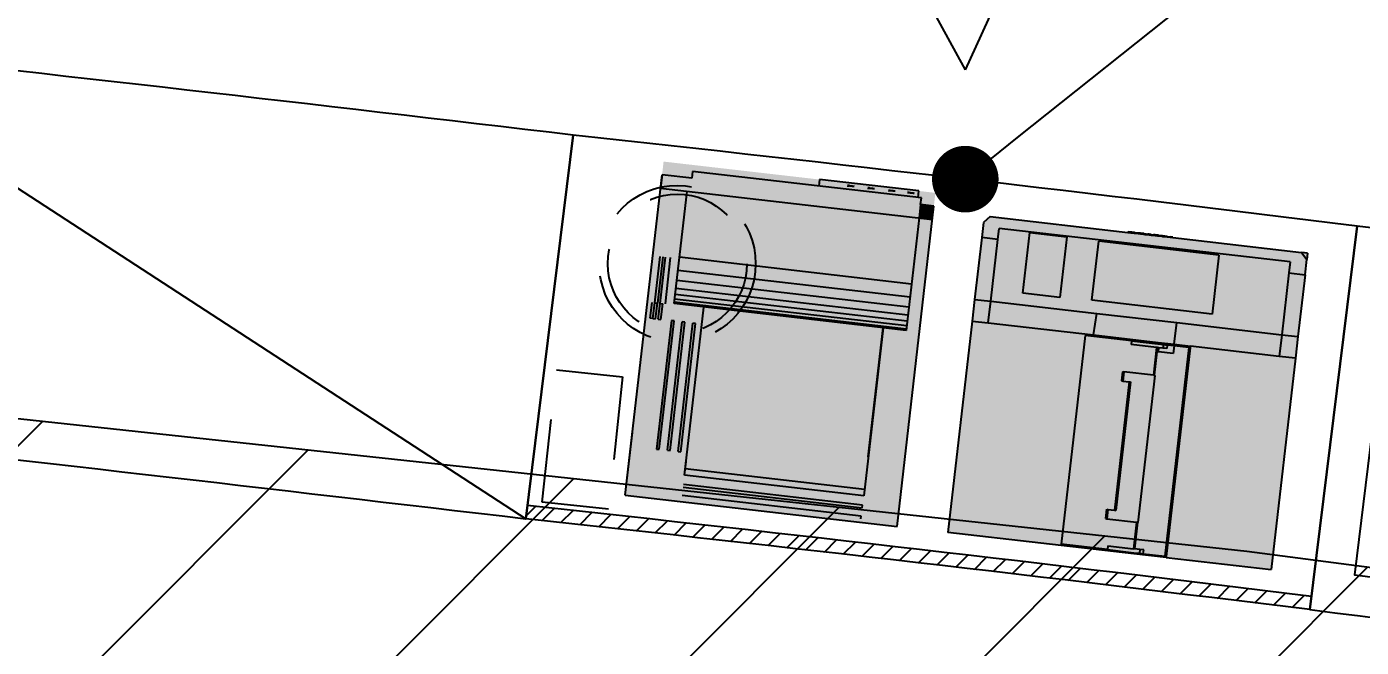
# Model space of a CAD drawing. Header units: millimetres. Extents: x -3 to 87.1, y -29 to 24.
# Drawn here: x 22.969 to 24.974, y 9.023 to 9.955 of the extents above; entities that cross this region are included whole.
import ezdxf
from ezdxf import colors
from ezdxf.entities.mleader import LeaderData, LeaderLine
from ezdxf.math import Vec2, Vec3

# ---------------------------------------------------------------- set-up
doc = ezdxf.new("R2010")
doc.units = ezdxf.units.MM
doc.linetypes.add('HIDDEN', pattern=[0.375, 0.25, -0.125])
for name, color, linetype in [('AR-AR', 3, 'Continuous'), ('AR-ARMÁRIO', 2, 'Continuous'), ('AR-EQP', 1, 'Continuous'), ('AR-HTC', 253, 'Continuous'), ('AR-MOB', 2, 'Continuous'), ('AR-SMB', 1, 'Continuous'), ('MALHA PARA NUMERAÇÃO DE SALAS', 1, 'Continuous')]:
    doc.layers.add(name, color=color, linetype=linetype)
doc.layers.add('AR-HTC-MOB', color=254, linetype='Continuous', plot=False)

# ---------------------------------------------------------------- blocks, each defined once
blk = doc.blocks.new('numeracao de salas anexo2')
at = {"layer": 'MALHA PARA NUMERAÇÃO DE SALAS'}
h = blk.add_hatch(dxfattribs=at)
h.set_pattern_fill('ANSI31', color=256, scale=2.5, style=0)
h.set_pattern_definition([(45, (100.34865, 6.72668), (-0.2209709, 0.2209709), [])])
h.paths.add_polyline_path([(78.9267, -20.5547), (78.0004, -19.7154), (73.4344, -24.7544), (74.3607, -25.5937), (76.2132, -27.2724), (77.8903, -28.792, -0.024814), (81.404, -22.7995), (80.7792, -22.2334)])
h.paths.add_polyline_path([(79.4914, -16.2083), (84.0574, -11.1693), (82.2048, -9.4906), (81.2786, -8.6513), (76.7125, -13.6903)])
h.paths.add_polyline_path([(74.2952, -16.358), (73.369, -15.5186), (71.5164, -13.84), (66.9504, -18.879), (68.8029, -20.5576), (69.7292, -21.397)])
h.paths.add_polyline_path([(73.9337, -11.1723), (78.4997, -6.1333), (76.4235, -4.3092), (75.3579, -3.4294), (71.029, -8.6724), (72.0142, -9.4858)])
h.paths.add_polyline_path([(68.7372, -11.4482), (67.7947, -10.6699), (65.8626, -9.172), (61.779, -14.6093), (63.5462, -15.9794), (64.4083, -16.6912)])
h.paths.add_polyline_path([(62.8755, -7.0457), (61.8654, -6.3574), (59.8039, -5.0433), (56.2372, -10.8329), (58.1228, -12.0348), (59.0467, -12.6644)])
h.paths.add_polyline_path([(56.634, -3.2006), (55.5649, -2.608), (53.3913, -1.4889), (50.3718, -7.5817), (52.3598, -8.6053), (53.3377, -9.1473)])
h.paths.add_polyline_path([(50.0655, 0.0548), (48.9465, 0.5466), (46.6793, 1.4612), (44.2324, -4.8833), (46.3061, -5.7198), (47.3297, -6.1697)])
h.paths.add_polyline_path([(43.2257, 2.6927), (42.0662, 3.0797), (39.7246, 3.782), (39.7228, 3.7825), (37.871, -2.7605), (40.0129, -3.4029), (41.0734, -3.7568)])
h.paths.add_polyline_path([(36.1723, 4.691), (34.9851, 4.9691), (32.586, 5.4539), (31.3415, -1.2312), (33.5334, -1.6741), (34.6219, -1.9291)])
h.paths.add_polyline_path([(28.9666, 6.0419), (27.7546, 6.2008), (25.324, 6.4628), (24.6991, -0.3085), (26.9223, -0.5481), (28.0298, -0.7019)])
h.paths.add_polyline_path([(21.6659, 6.7156), (20.4444, 6.7625), (18, 6.8), (18, 0), (20.2358, -0.0343), (21.3527, -0.0857)])
h.paths.add_polyline_path([(14.25, 6.8), (10.5, 6.8), (10.5, 0), (14.25, 0)])
h.paths.add_polyline_path([(6.75, 6.8), (3, 6.8), (3, 0), (6.75, 0)])
h.paths.add_polyline_path([(10.5, 10.4), (10.5, 17.2), (6.75, 17.2), (6.75, 10.4)])
h.paths.add_polyline_path([(14.25, 10.4), (15.5, 10.4), (18, 10.4), (18, 17.2), (14.25, 17.2)])
h.paths.add_polyline_path([(26.2797, 16.8188), (23.5241, 17.0305), (22.1437, 17.0941), (21.831, 10.3021), (23.1072, 10.2433), (25.6548, 10.0475)])
h.paths.add_polyline_path([(33.2448, 8.9931), (34.4892, 15.6783), (31.7649, 16.1423), (30.3962, 16.3325), (29.4606, 9.598), (30.726, 9.4222)])
h.paths.add_polyline_path([(38.2371, 7.9044), (40.7032, 7.2464), (42.555, 13.7894), (39.8891, 14.5007), (38.5435, 14.8159), (36.9931, 8.1958)])
h.paths.add_polyline_path([(45.577, 5.7028), (47.9747, 4.82), (50.4217, 11.1645), (47.8281, 12.1194), (46.5174, 12.5568), (44.3651, 6.1072)])
h.paths.add_polyline_path([(54.9899, 1.7367), (58.0095, 7.8295), (55.5147, 9.0186), (54.2497, 9.5746), (51.5139, 3.3501), (52.6834, 2.836)])
h.paths.add_polyline_path([(68.0246, -6.2935), (72.1082, -0.8562), (69.8732, 0.7694), (68.7313, 1.5476), (64.9025, -4.0711), (65.9582, -4.7905)])
h.paths.add_polyline_path([(76.5606, -24.8181), (77.711, -24.951), (77.8212, -23.9974), (76.6707, -23.8645)], flags=24)
h.paths.add_polyline_path([(78.7386, -13.5501), (80.2221, -13.7215), (80.3322, -12.7679), (78.8488, -12.5965)], flags=24)
h.paths.add_polyline_path([(69.3105, -18.5022), (70.7606, -18.6697), (70.8708, -17.716), (69.4206, -17.5485)], flags=24)
h.paths.add_polyline_path([(73.3404, -8.3083), (74.7906, -8.4758), (74.9007, -7.5222), (73.4506, -7.3546)], flags=24)
h.paths.add_polyline_path([(64.1798, -13.7228), (65.5967, -13.8865), (65.7069, -12.9328), (64.29, -12.7691)], flags=24)
h.paths.add_polyline_path([(58.3289, -9.6831), (59.6458, -9.8353), (59.756, -8.8816), (58.439, -8.7295)], flags=24)
h.paths.add_polyline_path([(52.4353, -6.0336), (53.7522, -6.1858), (53.8624, -5.2321), (52.5455, -5.08)], flags=24)
h.paths.add_polyline_path([(46.2283, -3.0394), (47.3787, -3.1723), (47.4889, -2.2187), (46.3385, -2.0858)], flags=24)
h.paths.add_polyline_path([(39.6934, -0.6437), (41.1435, -0.8112), (41.2537, 0.1424), (39.8035, 0.31)], flags=24)
h.paths.add_polyline_path([(32.8452, 0.9864), (34.2621, 0.8227), (34.3723, 1.7763), (32.9554, 1.94)], flags=24)
h.paths.add_polyline_path([(26.0913, 2.3261), (27.5415, 2.1586), (27.6516, 3.1122), (26.2015, 3.2798)], flags=24)
h.paths.add_polyline_path([(19.0933, 2.686), (20.5434, 2.5185), (20.6536, 3.4722), (19.2034, 3.6397)], flags=24)
h.paths.add_polyline_path([(11.7477, 2.7289), (12.8982, 2.596), (13.0083, 3.5497), (11.8579, 3.6826)], flags=24)
h.paths.add_polyline_path([(4.0978, 2.7462), (5.548, 2.5787), (5.6582, 3.5323), (4.208, 3.6999)], flags=24)
h.paths.add_polyline_path([(7.8478, 12.9462), (9.298, 12.7787), (9.4082, 13.7323), (7.958, 13.8999)], flags=24)
h.paths.add_polyline_path([(15.3478, 12.9462), (16.798, 12.7787), (16.9082, 13.7323), (15.458, 13.8999)], flags=24)
h.paths.add_polyline_path([(23.0651, 12.5259), (24.5486, 12.3546), (24.6588, 13.3082), (23.1753, 13.4796)], flags=24)
h.paths.add_polyline_path([(31.0926, 11.3351), (32.5428, 11.1676), (32.6529, 12.1212), (31.2028, 12.2888)], flags=24)
h.paths.add_polyline_path([(38.7444, 9.6765), (40.1612, 9.5128), (40.2714, 10.4665), (38.8545, 10.6302)], flags=24)
h.paths.add_polyline_path([(46.2357, 7.2023), (47.6858, 7.0348), (47.796, 7.9884), (46.3459, 8.156)], flags=24)
h.paths.add_polyline_path([(53.3879, 4.1836), (54.7048, 4.0314), (54.815, 4.9851), (53.498, 5.1372)], flags=24)
h.paths.add_polyline_path([(67.1642, -3.6386), (68.4812, -3.7908), (68.5914, -2.8371), (67.2744, -2.685)], flags=24)
blk.add_lwpolyline([(25.324, 6.4628), (27.7546, 6.2008), (28.9666, 6.0419), (30.176, 5.8644), (32.586, 5.4539), (34.9851, 4.9691), (37.3625, 4.4122), (39.7246, 3.782), (42.0662, 3.0797), (44.3852, 2.3058), (46.6793, 1.4612), (48.9465, 0.5466), (51.1845, -0.4371), (53.3913, -1.4889), (55.5649, -2.608), (57.703, -3.7931), (59.8039, -5.0433)], dxfattribs=at)
blk = doc.blocks.new('A$C009E3A51')
blk.add_blockref('numeracao de salas anexo2', (-3.1565, 0.0083))
blk = doc.blocks.new('_Dot')
at = {"color": 0, "linetype": 'ByBlock', "lineweight": -2}
blk.add_line((-0.5, 0), (-1, 0), dxfattribs=at)
at = {"color": 0, "linetype": 'ByBlock', "const_width": 0.5}
blk.add_lwpolyline([(-0.25, 0, 1), (0.25, 0, 1)], format="xyb", close=True, dxfattribs=at)
blk = doc.blocks.new('IMPRESSORA tp')
at = {"layer": 'AR-HTC-MOB'}
h = blk.add_hatch(color=254, dxfattribs=at)
h.dxf.hatch_style = 1
h.paths.add_polyline_path([(32.7906, -85.2928), (32.7805, -85.2837), (32.3124, -85.2837), (32.3124, -85.7727), (32.7906, -85.7727)])
at = {"layer": 'AR-EQP'}
for p, q in [((32.3124, -85.5649), (32.3124, -85.2837)), ((32.6317, -85.2837), (32.3124, -85.2837)), ((32.6644, -85.2837), (32.6317, -85.2837)), ((32.6317, -85.2837), (32.6317, -85.3081)), ((32.7579, -85.2837), (32.6644, -85.2837)), ((32.6644, -85.2837), (32.6644, -85.3081)), ((32.7579, -85.3081), (32.7579, -85.2837)), ((32.7805, -85.2837), (32.7579, -85.2837)), ((32.7906, -85.2928), (32.7805, -85.2837)), ((32.6317, -85.3081), (32.6644, -85.3081)), ((32.6317, -85.3081), (32.6317, -85.4671)), ((32.6644, -85.3081), (32.6644, -85.4687)), ((32.6644, -85.3081), (32.7579, -85.3081)), ((32.7579, -85.3081), (32.7743, -85.3081)), ((32.7743, -85.7482), (32.7743, -85.3081)), ((32.7906, -85.2928), (32.7906, -85.5008)), ((32.6821, -85.3547), (32.7734, -85.3547)), ((32.6821, -85.4108), (32.6821, -85.3547)), ((32.7734, -85.3547), (32.7734, -85.4108)), ((32.7734, -85.4108), (32.6821, -85.4108)), ((32.3141, -85.5249), (32.3141, -85.4548)), ((32.6294, -85.4548), (32.3141, -85.4548)), ((32.6294, -85.5249), (32.6294, -85.4548)), ((32.6317, -85.4671), (32.6644, -85.4687)), ((32.6317, -85.4671), (32.6317, -85.5649)), ((32.6644, -85.4687), (32.6644, -85.5893)), ((32.6833, -85.459), (32.7724, -85.459)), ((32.6833, -85.6408), (32.6833, -85.459)), ((32.7724, -85.6408), (32.7724, -85.459)), ((32.7906, -85.5008), (32.7914, -85.5008)), ((32.7906, -85.5008), (32.7906, -85.502)), ((32.7906, -85.502), (32.7914, -85.502)), ((32.7906, -85.502), (32.7906, -85.5054)), ((32.7906, -85.5054), (32.7914, -85.5054)), ((32.7906, -85.5054), (32.7906, -85.5068)), ((32.7906, -85.5068), (32.7914, -85.5068)), ((32.7906, -85.5068), (32.7906, -85.5107)), ((32.7906, -85.5107), (32.7914, -85.5107)), ((32.7906, -85.5107), (32.7906, -85.5108)), ((32.7906, -85.5108), (32.7914, -85.5108)), ((32.7906, -85.5108), (32.7906, -85.5128)), ((32.7906, -85.5128), (32.7914, -85.5128)), ((32.7906, -85.5128), (32.7906, -85.5129)), ((32.7906, -85.5129), (32.7914, -85.5129)), ((32.7906, -85.5129), (32.7906, -85.5199)), ((32.7914, -85.5008), (32.7914, -85.502)), ((32.7914, -85.5054), (32.7914, -85.502)), ((32.7914, -85.5068), (32.7914, -85.5054)), ((32.7914, -85.5107), (32.7914, -85.5068)), ((32.7914, -85.5108), (32.7914, -85.5128)), ((32.7914, -85.5128), (32.7914, -85.5129)), ((32.7914, -85.5199), (32.7914, -85.5129)), ((32.3198, -85.5249), (32.3141, -85.5249)), ((32.3141, -85.5249), (32.3141, -85.5649)), ((32.3198, -85.5249), (32.3198, -85.5636)), ((32.36, -85.517), (32.36, -85.5188)), ((32.36, -85.517), (32.3741, -85.517)), ((32.3741, -85.5188), (32.36, -85.5188)), ((32.36, -85.5188), (32.36, -85.5636)), ((32.3741, -85.517), (32.3741, -85.5188)), ((32.3741, -85.5188), (32.3741, -85.5287)), ((32.3741, -85.5287), (32.3741, -85.5305)), ((32.568, -85.5287), (32.3741, -85.5287)), ((32.568, -85.5305), (32.3741, -85.5305)), ((32.582, -85.517), (32.568, -85.517)), ((32.568, -85.517), (32.568, -85.5188)), ((32.582, -85.5188), (32.568, -85.5188)), ((32.568, -85.5188), (32.568, -85.5287)), ((32.568, -85.5287), (32.568, -85.5305)), ((32.582, -85.517), (32.582, -85.5188)), ((32.582, -85.5636), (32.582, -85.5188)), ((32.6294, -85.5249), (32.624, -85.5249)), ((32.624, -85.5636), (32.624, -85.5249)), ((32.6294, -85.5249), (32.6294, -85.5649)), ((32.7906, -85.5199), (32.7914, -85.5199)), ((32.7906, -85.5199), (32.7906, -85.5208)), ((32.7906, -85.5208), (32.7914, -85.5208)), ((32.7906, -85.5208), (32.7906, -85.5247)), ((32.7906, -85.5247), (32.7914, -85.5247)), ((32.7906, -85.5247), (32.7906, -85.5249)), ((32.7906, -85.5249), (32.7914, -85.5249)), ((32.7906, -85.5249), (32.7906, -85.5255)), ((32.7914, -85.5255), (32.7906, -85.5255)), ((32.7906, -85.5255), (32.7906, -85.5271)), ((32.7906, -85.5271), (32.7914, -85.5271)), ((32.7906, -85.5271), (32.7906, -85.5293)), ((32.7906, -85.5293), (32.7914, -85.5293)), ((32.7906, -85.5293), (32.7906, -85.5304)), ((32.7906, -85.5304), (32.7914, -85.5304)), ((32.7906, -85.5304), (32.7906, -85.533)), ((32.7906, -85.533), (32.7914, -85.533)), ((32.7906, -85.533), (32.7906, -85.5363)), ((32.7914, -85.5199), (32.7914, -85.5208)), ((32.7914, -85.5247), (32.7914, -85.5208)), ((32.7914, -85.5249), (32.7914, -85.5247)), ((32.7914, -85.5255), (32.7914, -85.5249)), ((32.7914, -85.5255), (32.7914, -85.5271)), ((32.7914, -85.5271), (32.7914, -85.5293)), ((32.7914, -85.533), (32.7914, -85.5304)), ((32.7914, -85.5363), (32.7914, -85.533)), ((32.7906, -85.5363), (32.7914, -85.5363)), ((32.7906, -85.5363), (32.7906, -85.5396)), ((32.7906, -85.5396), (32.7914, -85.5396)), ((32.7906, -85.5396), (32.7906, -85.5422)), ((32.7906, -85.5422), (32.7914, -85.5422)), ((32.7906, -85.5422), (32.7906, -85.5426)), ((32.7906, -85.5426), (32.7914, -85.5426)), ((32.7906, -85.5426), (32.7906, -85.5428)), ((32.7906, -85.5428), (32.7914, -85.5428)), ((32.7906, -85.5428), (32.7906, -85.546)), ((32.7906, -85.546), (32.7914, -85.546)), ((32.7906, -85.546), (32.7906, -85.5471)), ((32.7906, -85.5471), (32.7914, -85.5471)), ((32.7906, -85.5471), (32.7906, -85.5479)), ((32.7906, -85.5479), (32.7914, -85.5479)), ((32.7906, -85.5479), (32.7906, -85.5521)), ((32.7906, -85.5521), (32.7914, -85.5521)), ((32.7906, -85.5521), (32.7906, -85.5523)), ((32.7906, -85.5523), (32.7914, -85.5523)), ((32.7906, -85.5523), (32.7906, -85.5527)), ((32.7906, -85.5527), (32.7914, -85.5527)), ((32.7906, -85.5527), (32.7906, -85.553)), ((32.7906, -85.553), (32.7914, -85.553)), ((32.7906, -85.553), (32.7906, -85.5534)), ((32.7906, -85.5534), (32.7914, -85.5534)), ((32.7906, -85.5534), (32.7906, -85.5535)), ((32.7914, -85.5363), (32.7914, -85.5396)), ((32.7914, -85.5422), (32.7914, -85.5396)), ((32.7914, -85.5428), (32.7914, -85.5426)), ((32.7914, -85.546), (32.7914, -85.5428)), ((32.7914, -85.5471), (32.7914, -85.546)), ((32.7914, -85.5479), (32.7914, -85.5471)), ((32.7914, -85.5521), (32.7914, -85.5479)), ((32.7914, -85.5523), (32.7914, -85.5521)), ((32.7914, -85.553), (32.7914, -85.5527)), ((32.7914, -85.5534), (32.7914, -85.553)), ((32.7914, -85.5535), (32.7914, -85.5534)), ((32.3141, -85.5649), (32.3124, -85.5649)), ((32.3124, -85.6138), (32.3124, -85.5649)), ((32.3141, -85.5649), (32.3141, -85.5732)), ((32.3141, -85.5732), (32.3141, -85.5791)), ((32.3198, -85.5732), (32.3141, -85.5732)), ((32.36, -85.5636), (32.3198, -85.5636)), ((32.3198, -85.5649), (32.3198, -85.5636)), ((32.36, -85.5649), (32.3198, -85.5649)), ((32.3198, -85.5732), (32.3198, -85.5649)), ((32.3198, -85.5791), (32.3198, -85.5732)), ((32.36, -85.5636), (32.36, -85.5649)), ((32.36, -85.5649), (32.36, -85.5655)), ((32.582, -85.5655), (32.36, -85.5655)), ((32.624, -85.5636), (32.582, -85.5636)), ((32.582, -85.5636), (32.582, -85.5649)), ((32.582, -85.5649), (32.582, -85.5655)), ((32.6177, -85.5649), (32.582, -85.5649)), ((32.6177, -85.567), (32.6177, -85.5649)), ((32.624, -85.5649), (32.6177, -85.5649)), ((32.6177, -85.567), (32.624, -85.567)), ((32.6177, -85.5893), (32.6177, -85.567)), ((32.624, -85.5649), (32.624, -85.5636)), ((32.624, -85.567), (32.624, -85.5649)), ((32.624, -85.5732), (32.624, -85.567)), ((32.624, -85.5791), (32.624, -85.5732)), ((32.6294, -85.5732), (32.624, -85.5732)), ((32.6317, -85.5649), (32.6294, -85.5649)), ((32.6294, -85.5649), (32.6294, -85.5732)), ((32.6294, -85.5732), (32.6294, -85.5791)), ((32.6317, -85.5649), (32.6317, -85.5893)), ((32.7906, -85.5535), (32.7914, -85.5535)), ((32.7906, -85.5535), (32.7906, -85.5605)), ((32.7906, -85.5605), (32.7914, -85.5605)), ((32.7906, -85.5605), (32.7906, -85.5611)), ((32.7906, -85.5611), (32.7914, -85.5611)), ((32.7906, -85.5611), (32.7906, -85.5613)), ((32.7906, -85.5613), (32.7914, -85.5613)), ((32.7906, -85.5613), (32.7906, -85.5648)), ((32.7906, -85.5648), (32.7914, -85.5648)), ((32.7906, -85.5648), (32.7906, -85.569)), ((32.7906, -85.569), (32.7914, -85.569)), ((32.7906, -85.569), (32.7906, -85.7638)), ((32.7914, -85.5605), (32.7914, -85.5535)), ((32.7914, -85.5613), (32.7914, -85.5611)), ((32.7914, -85.5613), (32.7914, -85.5648)), ((32.7914, -85.569), (32.7914, -85.5648)), ((32.3141, -85.5791), (32.3198, -85.5791)), ((32.3141, -85.5791), (32.3141, -85.6119)), ((32.6294, -85.5893), (32.6177, -85.5893)), ((32.6294, -85.5791), (32.624, -85.5791)), ((32.6294, -85.5893), (32.6294, -85.5791)), ((32.6294, -85.6119), (32.6294, -85.5893)), ((32.6317, -85.5893), (32.6644, -85.5893)), ((32.6317, -85.5893), (32.6317, -85.6138)), ((32.6644, -85.5893), (32.6644, -85.7482)), ((32.6294, -85.6119), (32.3141, -85.6119)), ((32.3141, -85.6138), (32.3141, -85.6119)), ((32.6294, -85.6138), (32.6294, -85.6119)), ((32.3141, -85.6138), (32.3124, -85.6138)), ((32.3124, -85.6138), (32.3124, -85.7727)), ((32.6294, -85.6138), (32.3141, -85.6138)), ((32.6317, -85.6138), (32.6294, -85.6138)), ((32.6317, -85.7482), (32.6317, -85.6138)), ((32.7724, -85.6408), (32.6833, -85.6408)), ((32.6644, -85.7482), (32.6317, -85.7482)), ((32.6317, -85.7727), (32.6317, -85.7482)), ((32.7579, -85.7482), (32.6644, -85.7482)), ((32.6644, -85.7482), (32.6644, -85.7727)), ((32.7579, -85.7482), (32.7579, -85.7727)), ((32.7743, -85.7482), (32.7579, -85.7482)), ((32.6317, -85.7727), (32.3124, -85.7727)), ((32.6644, -85.7727), (32.6317, -85.7727)), ((32.7579, -85.7727), (32.6644, -85.7727)), ((32.7579, -85.7727), (32.7808, -85.7727)), ((32.7906, -85.7638), (32.7808, -85.7727)), ((32.7906, -85.7727), (32.7808, -85.7727)), ((32.7906, -85.7727), (32.7906, -85.7638))]:
    blk.add_line(p, q, dxfattribs=at)
blk = doc.blocks.new('ESTABILIZADOR')
at = {"color": 252, "linetype": 'HIDDEN', "ltscale": 0.5}
blk.add_lwpolyline([(22.1873, -57.71), (22.2873, -57.71), (22.2873, -57.91), (22.1873, -57.91), (22.1873, -57.71)], dxfattribs=at)
blk = doc.blocks.new('IMPRESSORA TP2')
at = {"layer": 'AR-HTC-MOB'}
h = blk.add_hatch(color=254, dxfattribs=at)
h.dxf.hatch_style = 1
h.paths.add_polyline_path([(22.0025, -57.0786), (21.5915, -57.0786), (21.5915, -57.5826), (22.0025, -57.5826)])
at = {"color": 1}
for p, q in [((21.9775, -57.0786), (21.8275, -57.0786)), ((21.8275, -57.0786), (21.8275, -57.0886)), ((21.9775, -57.0786), (21.8275, -57.0786)), ((21.8275, -57.0786), (21.8275, -57.0886)), ((21.871, -57.0813), (21.8709, -57.0844)), ((21.871, -57.0813), (21.8709, -57.0844)), ((21.9016, -57.0813), (21.9015, -57.0844)), ((21.9016, -57.0813), (21.9015, -57.0844)), ((21.9329, -57.0813), (21.9328, -57.0844)), ((21.9329, -57.0813), (21.9328, -57.0844)), ((21.9618, -57.0813), (21.9618, -57.0844)), ((21.9618, -57.0813), (21.9618, -57.0844)), ((21.9775, -57.0886), (21.9775, -57.0786)), ((21.9775, -57.0886), (21.9775, -57.0786)), ((21.5915, -57.5826), (21.5915, -57.0986)), ((21.6365, -57.0986), (21.5915, -57.0986)), ((21.5915, -57.0986), (21.5915, -57.1186)), ((21.5915, -57.5826), (21.5915, -57.0986)), ((21.6365, -57.0986), (21.5915, -57.0986)), ((21.5915, -57.0986), (21.5915, -57.1186)), ((21.9825, -57.0886), (21.6365, -57.0886)), ((21.6365, -57.0886), (21.6365, -57.0986)), ((21.9825, -57.0886), (21.6365, -57.0886)), ((21.6365, -57.0886), (21.6365, -57.0986)), ((21.9825, -57.0886), (21.9775, -57.0886)), ((21.9825, -57.0886), (21.9775, -57.0886)), ((21.9825, -57.0986), (21.9825, -57.0886)), ((21.9825, -57.0986), (21.9825, -57.0886)), ((22.0025, -57.0986), (21.9825, -57.0986)), ((21.9825, -57.0986), (21.9825, -57.0986)), ((21.9825, -57.0986), (21.9825, -57.1186)), ((22.0025, -57.0986), (21.9825, -57.0986)), ((21.9825, -57.0986), (21.9825, -57.0986)), ((21.9825, -57.0986), (21.9825, -57.1186)), ((22.0025, -57.5826), (22.0025, -57.0986)), ((22.0025, -57.5826), (22.0025, -57.0986)), ((21.5915, -57.1186), (22.0025, -57.1186)), ((21.5915, -57.1186), (22.0025, -57.1186)), ((21.6315, -57.2886), (21.6315, -57.1186)), ((21.6315, -57.2886), (21.6315, -57.1186)), ((21.9825, -57.1186), (21.9825, -57.2886)), ((22.0025, -57.1186), (21.9825, -57.1186)), ((21.9825, -57.1186), (21.9825, -57.2886)), ((22.0025, -57.1186), (21.9825, -57.1186)), ((21.6025, -57.2906), (21.6025, -57.2206)), ((21.6025, -57.2906), (21.6025, -57.2206)), ((21.6065, -57.2206), (21.6065, -57.2906)), ((21.6065, -57.2206), (21.6065, -57.2906)), ((21.6105, -57.2906), (21.6105, -57.2206)), ((21.6105, -57.2906), (21.6105, -57.2206)), ((21.6185, -57.2906), (21.6185, -57.2206)), ((21.6185, -57.2906), (21.6185, -57.2206)), ((21.9825, -57.2186), (21.6315, -57.2186)), ((21.9825, -57.2186), (21.6315, -57.2186)), ((21.9825, -57.2386), (21.6315, -57.2386)), ((21.9825, -57.2386), (21.6315, -57.2386)), ((21.9825, -57.2536), (21.6315, -57.2536)), ((21.9825, -57.2536), (21.6315, -57.2536)), ((21.9825, -57.2656), (21.6315, -57.2656)), ((21.9825, -57.2656), (21.6315, -57.2656)), ((21.9825, -57.2746), (21.6315, -57.2746)), ((21.9825, -57.2746), (21.6315, -57.2746)), ((21.9825, -57.2816), (21.6315, -57.2816)), ((21.9825, -57.2816), (21.6315, -57.2816)), ((21.5985, -57.3143), (21.5985, -57.2906)), ((21.5985, -57.3143), (21.5985, -57.2906)), ((21.6025, -57.2906), (21.6065, -57.2906)), ((21.6025, -57.3143), (21.6025, -57.2906)), ((21.6025, -57.2906), (21.6065, -57.2906)), ((21.6025, -57.3143), (21.6025, -57.2906)), ((21.6065, -57.3143), (21.6065, -57.2906)), ((21.6065, -57.3143), (21.6065, -57.2906)), ((21.6105, -57.2906), (21.6145, -57.2906)), ((21.6105, -57.3143), (21.6105, -57.2906)), ((21.6105, -57.2906), (21.6145, -57.2906)), ((21.6105, -57.3143), (21.6105, -57.2906)), ((21.6145, -57.3143), (21.6145, -57.2906)), ((21.6145, -57.3143), (21.6145, -57.2906)), ((21.9825, -57.2866), (21.6315, -57.2866)), ((21.9825, -57.2866), (21.6315, -57.2866)), ((21.9825, -57.2886), (21.6315, -57.2886)), ((21.6315, -57.2886), (21.6315, -57.2886)), ((21.9825, -57.2886), (21.6315, -57.2886)), ((21.6315, -57.2886), (21.6315, -57.2886)), ((21.6765, -57.5426), (21.6765, -57.2886)), ((21.6765, -57.5426), (21.6765, -57.2886)), ((21.9475, -57.4837), (21.9475, -57.2886)), ((21.9475, -57.2886), (21.9475, -57.5426)), ((21.9475, -57.4837), (21.9475, -57.2886)), ((21.9475, -57.2886), (21.9475, -57.5426)), ((21.6025, -57.3143), (21.5985, -57.3143)), ((21.6025, -57.3143), (21.5985, -57.3143)), ((21.6025, -57.3143), (21.6065, -57.3143)), ((21.6025, -57.3143), (21.6065, -57.3143)), ((21.6105, -57.3143), (21.6145, -57.3143)), ((21.6105, -57.3143), (21.6145, -57.3143)), ((21.6344, -57.3143), (21.6304, -57.3143)), ((21.6304, -57.3143), (21.6304, -57.5083)), ((21.6344, -57.3143), (21.6304, -57.3143)), ((21.6304, -57.3143), (21.6304, -57.5083)), ((21.6344, -57.5083), (21.6344, -57.3143)), ((21.6344, -57.5083), (21.6344, -57.3143)), ((21.6509, -57.3143), (21.6469, -57.3143)), ((21.6469, -57.5083), (21.6469, -57.3143)), ((21.6509, -57.3143), (21.6469, -57.3143)), ((21.6469, -57.5083), (21.6469, -57.3143)), ((21.6509, -57.5083), (21.6509, -57.3143)), ((21.6509, -57.5083), (21.6509, -57.3143)), ((21.6669, -57.3143), (21.6629, -57.3143)), ((21.6629, -57.5083), (21.6629, -57.3143)), ((21.6669, -57.3143), (21.6629, -57.3143)), ((21.6629, -57.5083), (21.6629, -57.3143)), ((21.6669, -57.5083), (21.6669, -57.3143)), ((21.6669, -57.5083), (21.6669, -57.3143)), ((21.5915, -57.5826), (21.5915, -57.4876)), ((21.5915, -57.5826), (21.5915, -57.4876)), ((21.6304, -57.5083), (21.6344, -57.5083)), ((21.6304, -57.5083), (21.6344, -57.5083)), ((21.6469, -57.5083), (21.6509, -57.5083)), ((21.6469, -57.5083), (21.6509, -57.5083)), ((21.6629, -57.5083), (21.6669, -57.5083)), ((21.6629, -57.5083), (21.6669, -57.5083)), ((21.6765, -57.5426), (21.6765, -57.5226)), ((21.6765, -57.5426), (21.6765, -57.5226)), ((21.6765, -57.5326), (21.9475, -57.5326)), ((21.6765, -57.5326), (21.9475, -57.5326)), ((21.9475, -57.5426), (21.6765, -57.5426)), ((21.9475, -57.5426), (21.6765, -57.5426)), ((21.9473, -57.5566), (21.6763, -57.5566)), ((21.9473, -57.5566), (21.6763, -57.5566)), ((21.6763, -57.5606), (21.9473, -57.5606)), ((21.6763, -57.5606), (21.9473, -57.5606)), ((21.9473, -57.5606), (21.9473, -57.5566)), ((21.9473, -57.5606), (21.9473, -57.5566)), ((21.5915, -57.5826), (22.0025, -57.5826)), ((21.9473, -57.5731), (21.6763, -57.5731)), ((21.9473, -57.5731), (21.6763, -57.5731)), ((21.9473, -57.5771), (21.9473, -57.5731)), ((21.9473, -57.5771), (21.9473, -57.5731))]:
    blk.add_line(p, q, dxfattribs=at)
for points in [[(21.8806, -57.0844), (21.8806, -57.0813), (21.8709, -57.0844), (21.871, -57.0813)], [(21.8806, -57.0844), (21.8806, -57.0813), (21.8709, -57.0844), (21.871, -57.0813)], [(21.9112, -57.0844), (21.9112, -57.0813), (21.9015, -57.0844), (21.9016, -57.0813)], [(21.9112, -57.0844), (21.9112, -57.0813), (21.9015, -57.0844), (21.9016, -57.0813)], [(21.9425, -57.0844), (21.9425, -57.0813), (21.9328, -57.0844), (21.9329, -57.0813)], [(21.9425, -57.0844), (21.9425, -57.0813), (21.9328, -57.0844), (21.9329, -57.0813)], [(21.9714, -57.0844), (21.9714, -57.0813), (21.9618, -57.0844), (21.9618, -57.0813)], [(21.9714, -57.0844), (21.9714, -57.0813), (21.9618, -57.0844), (21.9618, -57.0813)], [(22.0025, -57.1186), (22.0025, -57.0986), (21.9825, -57.1186), (21.9825, -57.0986)], [(22.0025, -57.1186), (22.0025, -57.0986), (21.9825, -57.1186), (21.9825, -57.0986)], [(21.6025, -57.2206), (21.6025, -57.2906), (21.5985, -57.2206), (21.5985, -57.2906)], [(21.6025, -57.2206), (21.6025, -57.2906), (21.5985, -57.2206), (21.5985, -57.2906)], [(21.6105, -57.2206), (21.6105, -57.2906), (21.6065, -57.2206), (21.6065, -57.2906)], [(21.6105, -57.2206), (21.6105, -57.2906), (21.6065, -57.2206), (21.6065, -57.2906)], [(21.6185, -57.2206), (21.6185, -57.2906), (21.6145, -57.2206), (21.6145, -57.2906)], [(21.6185, -57.2206), (21.6185, -57.2906), (21.6145, -57.2206), (21.6145, -57.2906)], [(21.6763, -57.5566), (21.9473, -57.5566), (21.6763, -57.5606), (21.9473, -57.5606)], [(21.6763, -57.5566), (21.9473, -57.5566), (21.6763, -57.5606), (21.9473, -57.5606)], [(21.6763, -57.5731), (21.9473, -57.5731), (21.6763, -57.5771), (21.9473, -57.5771)], [(21.6763, -57.5731), (21.9473, -57.5731), (21.6763, -57.5771), (21.9473, -57.5771)]]:
    blk.add_solid(points, dxfattribs=at)
blk = doc.blocks.new('LIXEIRA')
at = {"color": 252, "linetype": 'HIDDEN', "ltscale": 0.5}
for radius in [0.1175, 0.1044]:
    blk.add_circle((33.3481, -85.6365), radius, dxfattribs=at)
blk = doc.blocks.new('SETA')
for p, q in [((727.4646, 142.996), (727.2387, 142.9713)), ((727.4646, 142.996), (727.3526, 142.8069)), ((727.2387, 142.9713), (727.3526, 142.8069))]:
    blk.add_line(p, q)

msp = doc.modelspace()

# ---------------------------------------------------------------- hatches: boundary and pattern name
at = {"layer": 'AR-HTC', "transparency": 33554687}
h = msp.add_hatch(dxfattribs=at)
h.set_pattern_fill('ANSI31', color=1, scale=0.007)
h.set_pattern_definition([(45, (-12.063505, 80.39718), (-0.015715448, 0.015715448), [])])
h.paths.add_polyline_path([(23.7218, 9.2361), (23.7193, 9.2162, -0.003732), (24.897, 9.0799), (24.8995, 9.0998, 0.003732)])

# ---------------------------------------------------------------- linework, layer by layer
at = {"layer": 'AR-ARMÁRIO', "transparency": 33554687}
for p, q in [((23.7903, 9.792), (23.7193, 9.2162)), ((23.7193, 9.2163), (23.7903, 9.792)), ((24.897, 9.0799), (24.968, 9.6556))]:
    msp.add_line(p, q, dxfattribs=at)
for points in [[(23.7903, 9.792, 0.002233), (22.629, 9.9246), (22.5761, 9.3478, -0.001327), (23.7193, 9.2163)], [(27.3982, 9.318, 0.007669), (24.968, 9.6556), (24.897, 9.0799, -0.007669), (27.3096, 8.7448)]]:
    msp.add_lwpolyline(points, format="xyb", close=True, dxfattribs=at)
at = {"layer": 'AR-ARMÁRIO', "color": 1, "transparency": 33554687}
msp.add_lwpolyline([(22.629, 9.9246), (23.7193, 9.2163)], dxfattribs=at)
msp.add_lwpolyline([(27.3298, 9.2678, 0.007293), (25.0202, 9.5887), (24.9639, 9.1321, -0.007291), (27.2595, 8.8132)], format="xyb", close=True, dxfattribs=at)
msp.add_arc((15.1779, -69.7331), 79.99, 82.969861, 83.819074, dxfattribs=at)
at = {"layer": 'AR-ARMÁRIO', "transparency": 33554687}
for radius in [79.43, 79.41]:
    msp.add_arc((15.1779, -69.7331), radius, 82.969861, 83.825277, dxfattribs=at)

# ---------------------------------------------------------------- block references
at = {"layer": 'AR-AR', "transparency": 33554687, "xscale": -1.074500721242693, "yscale": 1.074500721242693, "zscale": 1.074500721242693, "rotation": 124.7112438679359}
msp.add_blockref('SETA', (-294.4257, 739.9349), dxfattribs=at)
at = {"layer": 'AR-EQP', "color": 10, "transparency": 33554687, "rotation": 353.4417267008986}
msp.add_blockref('IMPRESSORA TP2', (8.9951, 68.9234), dxfattribs=at)
at = {"layer": 'AR-EQP', "transparency": 33554687, "rotation": 83.44172670089267}
msp.add_blockref('IMPRESSORA tp', (-64.063, -13.1646), dxfattribs=at)
at = {"layer": 'AR-EQP', "color": 6, "transparency": 33554687, "rotation": 353.9026944469389}
msp.add_blockref('ESTABILIZADOR', (7.8332, 69.1802), dxfattribs=at)
at = {"layer": 'AR-MOB', "transparency": 33554687, "rotation": 357.5914965656283}
msp.add_blockref('LIXEIRA', (-5.773, 96.5613), dxfattribs=at)
at = {"layer": 'MALHA PARA NUMERAÇÃO DE SALAS', "color": 6, "transparency": 33554687}
msp.add_blockref('A$C009E3A51', (0.2044, 2.9587), dxfattribs=at)

# ---------------------------------------------------------------- leaders
at = {"layer": 'AR-SMB', "transparency": 33554687}
ml = msp.add_multileader_mtext('Standard', dxfattribs=at)
ml.set_content('', color=256)
ml.set_leader_properties()
ml.set_arrow_properties(name='DOT')
ml.build(insert=Vec2(0, 0))
ml.multileader.update_dxf_attribs({"text_right_attachment_type": 6, "dogleg_length": 0.36, "arrow_head_size": 0.1})
ctx = ml.context
ctx.base_point, ctx.char_height, ctx.arrow_head_size, ctx.landing_gap_size, ctx.plane_origin = Vec3(27.5023, 10.423), 0.18, 0.1, 0.09, Vec3(24.3794, 9.7259)
ctx.right_attachment = 6
notes = []
notes.append((ctx, [(0, (1, 1, 0), (25.255, 10.423), (1, 0), 2.2473, [(0, [(24.3794, 9.7259)], 0, [])])]))
ctx.mtext.insert, ctx.mtext.flow_direction = Vec3(27.5923, 10.513), 5
for ctx, leaders in notes:
    for number, flags, end, landing, length, lines in leaders:
        leader = LeaderData()
        leader.index, (leader.has_last_leader_line, leader.has_dogleg_vector, leader.attachment_direction) = number, flags
        leader.last_leader_point, leader.dogleg_vector, leader.dogleg_length = Vec3(end), Vec3(landing), length
        for number, points, colour, breaks in lines:
            line = LeaderLine()
            line.index, line.vertices, line.color, line.breaks = number, Vec3.list(points), colors.encode_raw_color(colour), breaks
            leader.lines.append(line)
        ctx.leaders.append(leader)

doc.saveas('drawing.dxf')
